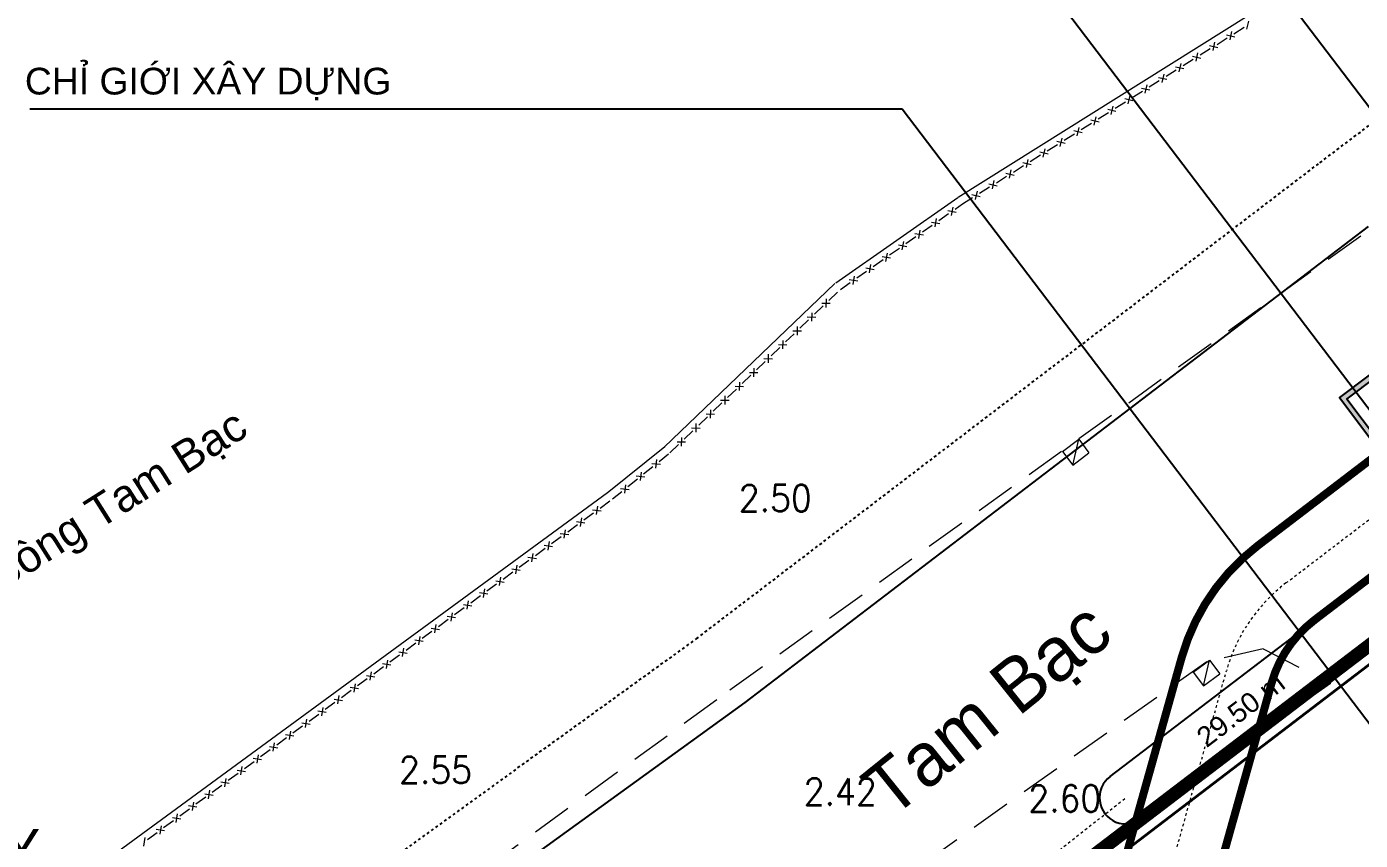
# Model space of a CAD drawing. Header units: millimetres. Extents: x 583747 to 596416, y 2304962 to 2309584.
# Drawn here: x 595599.4 to 595649.34, y 2307319.92 to 2307350.37 of the extents above; entities that cross this region are included whole.
import ezdxf
from ezdxf import colors
from ezdxf.entities.mleader import LeaderData, LeaderLine
from ezdxf.enums import TextEntityAlignment as Align
from ezdxf.math import Vec2, Vec3
from ezdxf.xclip import XClip

# ---------------------------------------------------------------- set-up
doc = ezdxf.new("R2010")
doc.units = ezdxf.units.MM
doc.set_wipeout_variables(frame=1)
for name, pattern in [('DASH', [0.35, 0.25, -0.1]), ('DASH2-1', [3, 2, -1]), ('DASHDOT', [1, 0.5, -0.25, 0, -0.25]), ('DASHED', [4.5, 3, -1.5]), ('HIDDEN', [0.375, 0.25, -0.125]), ('{Long Duong}', [2.3, 1.5, -0.8])]:
    doc.linetypes.add(name, pattern=pattern)
for name, color, linetype in [('A-ANNO-ROOM GEN', 50, 'Continuous'), ('A-PLOT LINE', 6, 'DASHDOT'), ('AFP-KERB-LINE', 2, 'Continuous'), ('KT-Vat lieu', 250, 'Continuous'), ('Xref_ST_MBDV Cot vach 30.7.2022$0$Xref_ST_MBDV Cot vach 30.7.2022|Xref_ST_MBDV Cot vach 30.7.2022|Xref_ST_MBDV Cot vach 30.7.2022|Xref_ST_MBDV Cot vach 30.7.2022|A-CORE-OTLN', 2, 'Continuous')]:
    doc.layers.add(name, color=color, linetype=linetype)
for name, color, linetype, lineweight in [('Code Cao do', 7, 'Continuous', 0), ('duong chua chay', 1, 'Continuous', 15), ('Duong RG Thua', 7, 'Continuous', 0), ('Ghi chu nha', 7, 'Continuous', 0), ('KT-Chu viet', 255, 'Continuous', 20), ('KT-DV2', 7, 'Continuous', 15), ('KT-NEN', 250, 'Continuous', 0), ('KT-Net khuat', 8, 'HIDDEN', 18), ('KT-TMB', 7, 'Continuous', 0), ('KT_lo dat', 1, 'Continuous', 40), ('Level 15', 7, 'Continuous', 0), ('Long Duong_ Phan Cach chat lieu rair mat', 7, 'Continuous', 0), ('moc', 7, 'Continuous', 0), ('đường pccc', 6, 'Continuous', 13)]:
    doc.layers.add(name, color=color, linetype=linetype, lineweight=lineweight)
doc.styles.add('font unicode ccu', font='arial.ttf')
doc.styles.add('Gothic', font='GOTHIC.TTF')
doc.styles.get("Standard").update_dxf_attribs({"font": 'arial.ttf'})
doc.styles.add('Style-.VnArial', font='')
doc.styles.add('Style-STANDARD', font='STANDARD.shx')
doc.styles.add('VnAvantH', font='')
doc.styles.get('Style-.VnArial').set_extended_font_data('.VnArial')
doc.styles.get('VnAvantH').set_extended_font_data('.VnAvantH')
doc.dimstyles.new('ISO-25', dxfattribs={"dimtxt": 2.5, "dimasz": 2.5, "dimexe": 1.25, "dimexo": 0.625, "dimtad": 1, "dimtxsty": 'Standard', "dimcen": 2.5, "dimadec": 0, "dimazin": 0, "dimtfac": 1, "dimtmove": 0, "dimatfit": 3, "dimfxl": 0, "dimarcsym": 0})

# ---------------------------------------------------------------- blocks, each defined once
blk = doc.blocks.new('wwww1')
at = {"layer": 'Duong RG Thua', "color": 3, "lineweight": 0}
for p, q in [((595634.114, 2307344.031), (595651.915, 2307355.185)), ((595629.53, 2307340.824), (595634.102, 2307344.023)), ((595623.109, 2307334.677), (595629.494, 2307340.795)), ((595620.977, 2307332.971), (595623.129, 2307334.695)), ((595601.16, 2307318.466), (595620.988, 2307332.979))]:
    blk.add_line(p, q, dxfattribs=at)
at = {"layer": 'Duong RG Thua', "color": 7, "linetype": 'Continuous', "lineweight": 0}
for p, q in [((595644.988, 2307350.623), (595644.917, 2307350.313)), ((595643.807, 2307349.75), (595644.188, 2307349.989)), ((595644.162, 2307350.106), (595644.472, 2307350.034)), ((595644.353, 2307350.225), (595644.281, 2307349.915)), ((595644.442, 2307350.148), (595644.824, 2307350.387)), ((595643.171, 2307349.352), (595643.553, 2307349.591)), ((595643.526, 2307349.708), (595643.837, 2307349.636)), ((595643.717, 2307349.827), (595643.646, 2307349.517)), ((595642.446, 2307349.031), (595642.374, 2307348.72)), ((595642.536, 2307348.954), (595642.917, 2307349.193)), ((595642.891, 2307349.31), (595643.201, 2307349.238)), ((595643.082, 2307349.429), (595643.01, 2307349.119)), ((595641.62, 2307348.513), (595641.93, 2307348.441)), ((595641.811, 2307348.632), (595641.739, 2307348.322)), ((595641.9, 2307348.555), (595642.282, 2307348.794)), ((595642.255, 2307348.911), (595642.565, 2307348.84)), ((595640.629, 2307347.759), (595641.011, 2307347.998)), ((595640.984, 2307348.115), (595641.294, 2307348.043)), ((595641.175, 2307348.234), (595641.103, 2307347.924)), ((595641.265, 2307348.157), (595641.646, 2307348.396)), ((595639.994, 2307347.361), (595640.375, 2307347.6)), ((595640.349, 2307347.717), (595640.659, 2307347.645)), ((595640.54, 2307347.836), (595640.468, 2307347.526)), ((595639.269, 2307347.039), (595639.197, 2307346.729)), ((595639.358, 2307346.963), (595639.739, 2307347.201)), ((595639.713, 2307347.318), (595640.023, 2307347.247)), ((595639.904, 2307347.438), (595639.832, 2307347.127)), ((595638.442, 2307346.522), (595638.752, 2307346.45)), ((595638.633, 2307346.641), (595638.561, 2307346.331)), ((595638.723, 2307346.564), (595639.104, 2307346.803)), ((595639.078, 2307346.92), (595639.388, 2307346.848)), ((595637.452, 2307345.768), (595637.833, 2307346.007)), ((595637.806, 2307346.124), (595638.117, 2307346.052)), ((595637.997, 2307346.243), (595637.926, 2307345.933)), ((595638.087, 2307346.166), (595638.468, 2307346.405)), ((595636.816, 2307345.37), (595637.197, 2307345.609)), ((595637.171, 2307345.725), (595637.481, 2307345.654)), ((595637.362, 2307345.845), (595637.29, 2307345.534)), ((595636.091, 2307345.048), (595636.019, 2307344.738)), ((595636.18, 2307344.971), (595636.562, 2307345.21)), ((595636.535, 2307345.327), (595636.846, 2307345.256)), ((595636.726, 2307345.446), (595636.655, 2307345.136)), ((595635.264, 2307344.531), (595635.574, 2307344.459)), ((595635.455, 2307344.65), (595635.384, 2307344.34)), ((595635.545, 2307344.573), (595635.926, 2307344.812)), ((595635.9, 2307344.929), (595636.21, 2307344.857)), ((595634.274, 2307343.777), (595634.655, 2307344.016)), ((595634.629, 2307344.133), (595634.939, 2307344.061)), ((595634.82, 2307344.252), (595634.748, 2307343.942)), ((595634.909, 2307344.175), (595635.291, 2307344.414)), ((595633.726, 2307343.531), (595634.039, 2307343.475)), ((595633.91, 2307343.66), (595633.854, 2307343.347)), ((595634.004, 2307343.588), (595634.274, 2307343.777)), ((595632.775, 2307342.728), (595633.143, 2307342.986)), ((595633.111, 2307343.101), (595633.424, 2307343.045)), ((595633.296, 2307343.23), (595633.24, 2307342.917)), ((595633.389, 2307343.158), (595633.758, 2307343.416)), ((595632.16, 2307342.298), (595632.529, 2307342.556)), ((595632.496, 2307342.671), (595632.81, 2307342.616)), ((595632.681, 2307342.8), (595632.625, 2307342.487)), ((595631.545, 2307341.868), (595631.914, 2307342.126)), ((595631.882, 2307342.242), (595632.195, 2307342.186)), ((595632.067, 2307342.37), (595632.011, 2307342.057)), ((595630.837, 2307341.511), (595630.782, 2307341.197)), ((595630.931, 2307341.438), (595631.3, 2307341.696)), ((595631.267, 2307341.812), (595631.581, 2307341.756)), ((595631.452, 2307341.94), (595631.396, 2307341.627)), ((595630.223, 2307341.081), (595630.167, 2307340.767)), ((595630.316, 2307341.008), (595630.685, 2307341.266)), ((595630.653, 2307341.382), (595630.966, 2307341.326)), ((595629.702, 2307340.579), (595630.07, 2307340.837)), ((595630.038, 2307340.952), (595630.352, 2307340.896)), ((595629.008, 2307340.07), (595629.326, 2307340.063)), ((595629.17, 2307340.226), (595629.163, 2307339.907)), ((595629.274, 2307340.168), (595629.599, 2307340.48)), ((595628.466, 2307339.551), (595628.784, 2307339.544)), ((595628.629, 2307339.707), (595628.622, 2307339.388)), ((595628.732, 2307339.65), (595629.057, 2307339.961)), ((595627.924, 2307339.032), (595628.243, 2307339.025)), ((595628.087, 2307339.188), (595628.08, 2307338.869)), ((595628.191, 2307339.131), (595628.516, 2307339.442)), ((595627.383, 2307338.513), (595627.701, 2307338.506)), ((595627.546, 2307338.669), (595627.538, 2307338.351)), ((595627.649, 2307338.612), (595627.974, 2307338.923)), ((595626.841, 2307337.995), (595627.16, 2307337.987)), ((595627.004, 2307338.15), (595626.997, 2307337.832)), ((595627.108, 2307338.093), (595627.432, 2307338.404)), ((595626.463, 2307337.631), (595626.455, 2307337.313)), ((595626.566, 2307337.574), (595626.891, 2307337.885)), ((595625.921, 2307337.112), (595625.914, 2307336.794)), ((595626.024, 2307337.055), (595626.349, 2307337.367)), ((595626.3, 2307337.476), (595626.618, 2307337.468)), ((595625.38, 2307336.593), (595625.372, 2307336.275)), ((595625.483, 2307336.536), (595625.808, 2307336.848)), ((595625.758, 2307336.957), (595626.077, 2307336.949)), ((595624.838, 2307336.075), (595624.831, 2307335.756)), ((595624.941, 2307336.017), (595625.266, 2307336.329)), ((595625.217, 2307336.438), (595625.535, 2307336.431)), ((595624.296, 2307335.556), (595624.289, 2307335.237)), ((595624.4, 2307335.499), (595624.725, 2307335.81)), ((595624.675, 2307335.919), (595624.994, 2307335.912)), ((595623.755, 2307335.037), (595623.748, 2307334.718)), ((595623.858, 2307334.98), (595624.183, 2307335.291)), ((595624.134, 2307335.4), (595624.452, 2307335.393)), ((595623.317, 2307334.461), (595623.642, 2307334.772)), ((595623.592, 2307334.881), (595623.91, 2307334.874)), ((595622.647, 2307334.069), (595622.963, 2307334.034)), ((595622.823, 2307334.21), (595622.787, 2307333.893)), ((595622.921, 2307334.144), (595623.272, 2307334.425)), ((595622.062, 2307333.6), (595622.378, 2307333.565)), ((595622.238, 2307333.741), (595622.202, 2307333.424)), ((595622.335, 2307333.675), (595622.687, 2307333.956)), ((595621.165, 2307332.737), (595621.516, 2307333.018)), ((595621.476, 2307333.131), (595621.793, 2307333.096)), ((595621.652, 2307333.272), (595621.617, 2307332.955)), ((595621.75, 2307333.206), (595622.101, 2307333.487)), ((595620.704, 2307332.399), (595621.067, 2307332.665)), ((595620.004, 2307332.027), (595619.955, 2307331.712)), ((595620.099, 2307331.957), (595620.462, 2307332.222)), ((595620.427, 2307332.337), (595620.742, 2307332.288)), ((595620.609, 2307332.47), (595620.56, 2307332.155)), ((595619.399, 2307331.584), (595619.349, 2307331.269)), ((595619.494, 2307331.514), (595619.857, 2307331.779)), ((595619.822, 2307331.894), (595620.136, 2307331.845)), ((595618.612, 2307331.008), (595618.926, 2307330.959)), ((595618.793, 2307331.141), (595618.744, 2307330.826)), ((595618.888, 2307331.071), (595619.251, 2307331.336)), ((595619.217, 2307331.451), (595619.531, 2307331.402)), ((595618.006, 2307330.565), (595618.321, 2307330.516)), ((595618.188, 2307330.698), (595618.139, 2307330.383)), ((595618.283, 2307330.628), (595618.646, 2307330.893)), ((595617.073, 2307329.742), (595617.436, 2307330.007)), ((595617.401, 2307330.122), (595617.716, 2307330.073)), ((595617.583, 2307330.255), (595617.534, 2307329.94)), ((595617.678, 2307330.185), (595618.041, 2307330.45)), ((595616.468, 2307329.299), (595616.831, 2307329.564)), ((595616.796, 2307329.679), (595617.11, 2307329.63)), ((595616.978, 2307329.812), (595616.929, 2307329.497)), ((595615.862, 2307328.856), (595616.225, 2307329.121)), ((595616.191, 2307329.236), (595616.505, 2307329.187)), ((595616.373, 2307329.369), (595616.323, 2307329.054)), ((595615.257, 2307328.413), (595615.62, 2307328.678)), ((595615.586, 2307328.793), (595615.9, 2307328.744)), ((595615.767, 2307328.926), (595615.718, 2307328.611)), ((595614.557, 2307328.04), (595614.508, 2307327.725)), ((595614.652, 2307327.97), (595615.015, 2307328.235)), ((595614.98, 2307328.35), (595615.295, 2307328.301)), ((595615.162, 2307328.483), (595615.113, 2307328.168)), ((595613.952, 2307327.597), (595613.903, 2307327.282)), ((595614.047, 2307327.527), (595614.41, 2307327.792)), ((595614.375, 2307327.907), (595614.69, 2307327.858)), ((595613.165, 2307327.021), (595613.479, 2307326.972)), ((595613.347, 2307327.154), (595613.297, 2307326.839)), ((595613.442, 2307327.084), (595613.805, 2307327.349)), ((595613.77, 2307327.464), (595614.085, 2307327.415)), ((595612.56, 2307326.578), (595612.874, 2307326.529)), ((595612.741, 2307326.711), (595612.692, 2307326.396)), ((595612.836, 2307326.641), (595613.199, 2307326.906)), ((595611.626, 2307325.755), (595611.989, 2307326.02)), ((595611.954, 2307326.135), (595612.269, 2307326.086)), ((595612.136, 2307326.268), (595612.087, 2307325.953)), ((595612.231, 2307326.198), (595612.594, 2307326.463)), ((595611.021, 2307325.312), (595611.384, 2307325.577)), ((595611.349, 2307325.692), (595611.664, 2307325.643)), ((595611.531, 2307325.825), (595611.482, 2307325.51)), ((595610.416, 2307324.869), (595610.779, 2307325.134)), ((595610.744, 2307325.249), (595611.059, 2307325.2)), ((595610.926, 2307325.382), (595610.877, 2307325.067)), ((595609.81, 2307324.426), (595610.174, 2307324.691)), ((595610.139, 2307324.806), (595610.453, 2307324.757)), ((595610.321, 2307324.939), (595610.271, 2307324.624)), ((595609.11, 2307324.053), (595609.061, 2307323.738)), ((595609.205, 2307323.983), (595609.568, 2307324.248)), ((595609.534, 2307324.363), (595609.848, 2307324.314)), ((595609.715, 2307324.496), (595609.666, 2307324.181)), ((595608.505, 2307323.61), (595608.456, 2307323.295)), ((595608.6, 2307323.54), (595608.963, 2307323.806)), ((595608.928, 2307323.92), (595609.243, 2307323.871)), ((595607.718, 2307323.034), (595608.033, 2307322.985)), ((595607.9, 2307323.167), (595607.851, 2307322.852)), ((595607.995, 2307323.097), (595608.358, 2307323.363)), ((595608.323, 2307323.477), (595608.638, 2307323.428)), ((595607.113, 2307322.591), (595607.427, 2307322.542)), ((595607.295, 2307322.724), (595607.246, 2307322.409)), ((595607.39, 2307322.654), (595607.753, 2307322.92)), ((595606.179, 2307321.768), (595606.542, 2307322.034)), ((595606.508, 2307322.148), (595606.822, 2307322.099)), ((595606.689, 2307322.281), (595606.64, 2307321.966)), ((595606.784, 2307322.211), (595607.148, 2307322.477)), ((595605.574, 2307321.325), (595605.937, 2307321.591)), ((595605.902, 2307321.705), (595606.217, 2307321.656)), ((595606.084, 2307321.838), (595606.035, 2307321.523)), ((595604.969, 2307320.882), (595605.332, 2307321.148)), ((595605.297, 2307321.262), (595605.612, 2307321.213)), ((595605.479, 2307321.395), (595605.43, 2307321.08)), ((595604.269, 2307320.509), (595604.22, 2307320.194)), ((595604.364, 2307320.439), (595604.727, 2307320.705)), ((595604.692, 2307320.819), (595605.007, 2307320.77)), ((595604.874, 2307320.952), (595604.825, 2307320.637)), ((595603.664, 2307320.066), (595603.614, 2307319.751)), ((595603.758, 2307319.996), (595604.122, 2307320.262)), ((595604.087, 2307320.376), (595604.401, 2307320.327))]:
    blk.add_line(p, q, dxfattribs=at)
at = {"layer": 'Duong RG Thua', "color": 7, "lineweight": 0}
for p, q in [((595638.019, 2307334.516), (595638.63, 2307334.973)), ((595638.019, 2307334.516), (595638.402, 2307334.003)), ((595638.402, 2307334.003), (595638.63, 2307334.973)), ((595638.63, 2307334.973), (595639.013, 2307334.461)), ((595638.402, 2307334.003), (595639.013, 2307334.461)), ((595642.914, 2307326.253), (595643.525, 2307326.71)), ((595643.297, 2307325.741), (595643.525, 2307326.71)), ((595643.525, 2307326.71), (595643.908, 2307326.198)), ((595642.914, 2307326.253), (595643.297, 2307325.741)), ((595643.297, 2307325.741), (595643.908, 2307326.198))]:
    blk.add_line(p, q, dxfattribs=at)
at = {"layer": 'Long Duong_ Phan Cach chat lieu rair mat', "color": 4, "linetype": '{Long Duong}', "lineweight": 0}
for p, q in [((595625.564, 2307325.594), (595656.018, 2307347.501)), ((595645.536, 2307327.128), (595643.429, 2307326.647)), ((595645.536, 2307327.128), (595648.062, 2307325.837)), ((595643.429, 2307326.647), (595629.823, 2307316.961)), ((595590.411, 2307299.955), (595625.564, 2307325.594)), ((595648.062, 2307325.837), (595623.867, 2307308.644))]:
    blk.add_line(p, q, dxfattribs=at)
at = {"layer": 'Code Cao do', "color": 6, "linetype": 'Continuous', "lineweight": 0, "style": 'Style-STANDARD'}
for s, p in [('2.50', (595625.899, 2307332.768)), ('2.55', (595613.176, 2307322.598)), ('2.42', (595628.332, 2307321.784))]:
    blk.add_text(s, height=1, rotation=359.9973, dxfattribs=at).set_placement(p, align=Align.MIDDLE_LEFT)
at = {"layer": 'Code Cao do', "color": 212, "linetype": 'Continuous', "lineweight": 0, "style": 'Style-STANDARD'}
blk.add_text('2.60', height=1, rotation=359.9973, dxfattribs=at).set_placement((595636.741, 2307321.527), align=Align.MIDDLE_LEFT)
at = {"layer": 'Ghi chu nha', "color": 7, "linetype": 'Continuous', "lineweight": 0, "style": 'Style-.VnArial'}
blk.add_text('S«ng Tam B¹c', height=1.2, rotation=32.3299, dxfattribs=at).set_placement((595602.596, 2307332.708), align=Align.MIDDLE_CENTER)
blk = doc.blocks.new('NEN')
at = {"layer": 'Level 15', "color": 240, "linetype": 'DASH', "lineweight": 13, "ltscale": 5, "true_color": 0xed1f24, "const_width": 0.5, "flags": 128}
blk.add_lwpolyline([(595682.634, 2307317.629), (595677.108, 2307338.736), (595668.702, 2307341.648), (595657.199, 2307332.945), (595633.733, 2307315.075), (595610.101, 2307298.024, 0.685011), (595643.311, 2307173.379), (595664.098, 2307171.161), (595705.748, 2307172.441), (595712.065, 2307180.508), (595682.634, 2307317.629)], format="xyb", close=True, dxfattribs=at)
at = {"layer": 'moc', "color": 7, "linetype": 'Continuous', "lineweight": 0, "style": 'Style-.VnArial'}
blk.add_text('29.50 m', height=0.75, rotation=37.2912, dxfattribs=at).set_placement((595644.86, 2307324.806), align=Align.MIDDLE_CENTER)
blk = doc.blocks.new('PLOT')
at = {"layer": 'A-PLOT LINE', "color": 251}
for p, q in [((3496449, 1307708), (3505442, 1321641)), ((3480604, 1282987), (3496444, 1307700)), ((3480625, 1283020), (3454001, 1243754)), ((3480625, 1283020), (3454001, 1243754)), ((3480625, 1283020), (3454001, 1243754)), ((3480625, 1283020), (3454001, 1243754))]:
    blk.add_line(p, q, dxfattribs=at)
blk = doc.blocks.new('DV')
at = {"layer": 'AFP-KERB-LINE'}
for p, q in [((564203, 192388), (587540, 210193)), ((564203, 192388), (587540, 210193)), ((577874, 189612), (593896, 201835)), ((581928, 192704), (593896, 201835)), ((579071, 188056), (593812, 199262)), ((536577, 172419), (564203, 192388))]:
    blk.add_line(p, q, dxfattribs=at)
blk.add_arc((578457, 188822), 982, 126.3842, 308.7619, dxfattribs=at)
ref = blk.add_blockref('PLOT', (-3147123, 179596, 0), dxfattribs=dict(rotation=340.0000000045929))
XClip(ref).set_block_clipping_path([(3437700.5976729654, 868981.9081885163), (3912891.8375199828, 1041937.3750337446), (3715693.8178756535, 1583734.481302836), (3240502.5780286361, 1410779.0144576086)])
at = {"layer": 'A-ANNO-ROOM GEN', "insert": (568418, 189569), "char_height": 2003.91, "width": 202631.34, "attachment_point": 1, "rotation": 38.8095, "style": 'Gothic'}
blk.add_mtext('Tam B{\\fArial|b0|i0|c0|p34;ạ}c', dxfattribs=at)
blk = doc.blocks.new('WWWWW11')
blk.add_wipeout([(596146.362, 2307305.657), (596147.829, 2307304.045), (596150.763, 2307303.382), (596162.049, 2307307.518), (596165.405, 2307309.519), (596173.356, 2307319.154), (596178.232, 2307322.038), (596181.416, 2307323.063), (596186.008, 2307323.59), (596189.904, 2307323.212), (596195.094, 2307321.438), (596198.037, 2307319.633), (596200.809, 2307317.333), (596204.31, 2307315.649), (596207.249, 2307314.98), (596210.789, 2307314.605), (596216.55, 2307315.16), (596219.13, 2307316.01), (596221.679, 2307317.1), (596224.911, 2307319.135), (596227.541, 2307321.466), (596238.173, 2307359.289), (596238.097, 2307360.41), (596237.72, 2307361.81), (596230.656, 2307391.559), (596229.984, 2307392.889), (596228.821, 2307394.084), (596227.287, 2307394.871), (596225.359, 2307395.106), (596223.868, 2307394.789), (596222.62, 2307394.116), (596221.017, 2307393.023), (596208.485, 2307382.634), (596207.441, 2307381.454), (596206.716, 2307380.054), (596206.42, 2307378.99), (596200.967, 2307359.539), (596199.798, 2307357.479), (596198.425, 2307356.46), (596196.218, 2307355.939), (596194.42, 2307356.28), (596193.241, 2307356.939), (596186.171, 2307362.732), (596184.792, 2307363.128), (596182.731, 2307363.47), (596180.723, 2307362.767), (596178.244, 2307360.976), (596163.216, 2307342.826), (596149.958, 2307326.671), (596148.579, 2307323.551), (596147.86, 2307321.002), (596147.222, 2307318.293), (596146.577, 2307314.761), (596146.178, 2307311.632), (596145.949, 2307308.648), (596145.977, 2307306.714)]).translate(0, 0, -0.044)
blk = doc.blocks.new('A$C742103E6')
at = {"layer": 'KT-Vat lieu'}
for points in [[(-2000, 11800), (-2000, 12000), (0, 12000), (0, -4000), (-6000, -4000), (-6000, 12000), (-4000, 12000), (-4000, 11800), (-5800, 11800), (-5800, -3800), (-200, -3800), (-200, 11800)], [(-2250, 12000), (-3000, 11250), (-3750, 12000)]]:
    blk.add_hatch(color=6, dxfattribs=at).paths.add_polyline_path(points)
at = {"color": 6}
blk.add_lwpolyline([(-5800, 11800), (-200, 11800), (-200, -3800), (-5800, -3800)], close=True, dxfattribs=at)
at = {"layer": 'KT-Vat lieu', "color": 6}
for p, q in [((-4000, 12000), (-4000, 11800)), ((-2000, 11800), (-2000, 12000))]:
    blk.add_line(p, q, dxfattribs=at)
for points in [[(-4000, 12000), (-6000, 12000), (-6000, -4000), (0, -4000), (0, 12000), (-2000, 12000)], [(-4000, 11800), (-5800, 11800), (-5800, -3800), (-200, -3800), (-200, 11800), (-2000, 11800)]]:
    blk.add_lwpolyline(points, dxfattribs=at)
blk.add_lwpolyline([(-2250, 12000), (-3000, 11250), (-3750, 12000)], close=True, dxfattribs=at)
at = {"layer": 'KT-Chu viet', "color": 6, "insert": (-4732, 9748, 74), "char_height": 1000, "width": 10535.88, "attachment_point": 3, "rotation": 90, "style": 'VnAvantH'}
blk.add_mtext('{\\W0.6;CHç §ç XE PHßNG CH¸Y\\P6mx16m}', dxfattribs=at)
blk = doc.blocks.new('duong pccc')
at = {"layer": 'KT-Net khuat'}
blk.add_line((11410735, 1151866, 0), (11426552, 1164342), dxfattribs=at)
at = {"layer": 'đường pccc', "linetype": 'DASH2-1', "const_width": 300, "elevation": 0}
blk.add_lwpolyline([(11374680, 1115183), (11387824, 1131220, 0.152906), (11390586, 1137615, -0.183932), (11395774, 1147349), (11405213, 1154172, -0.341818), (11415002, 1153850), (11417161, 1152063, 0.542761), (11424364, 1154314), (11428640, 1169568, -0.162861), (11431490, 1173769), (11439897, 1180183), (11449074, 1187138, -0.532586), (11470269, 1179871), (11473394, 1167964), (11480364, 1136953), (11481704, 1130736, -0.43279), (11473830, 1119340, 0.294471), (11468950, 1115042), (11465596, 1103199, -0.194498)], format="xyb", dxfattribs=at)
at = {"layer": 'đường pccc', "linetype": 'DASH2-1', "elevation": 0}
for points, format in [([(11375953, 1113976), (11389164, 1130095, 0.152096), (11392324, 1137412, -0.18214), (11396866, 1145979), (11406238, 1152754, -0.341818), (11413886, 1152503), (11416045, 1150715, 0.542761), (11426049, 1153842), (11430325, 1169095, -0.162861), (11432552, 1172378), (11440957, 1178790), (11450131, 1185743, -0.532469), (11468578, 1179422), (11471693, 1167550), (11478655, 1136577), (11479993, 1130368, -0.43279), (11473570, 1121071, 0.294471), (11467266, 1115519), (11463912, 1103676, -0.194498)], "xyb"), ([(11377229, 1112772, 300, 300, 0), (11390505, 1128971, 300, 300, 0.151411), (11394062, 1137208, 300, 300, 0), (11394062, 1137208, 300, 300, -0.179997), (11397963, 1144612, 300, 300, 0), (11407264, 1151335, 300, 300, -0.341818), (11412770, 1151155, 300, 300, 0), (11414929, 1149367, 300, 300, 0.542761), (11427734, 1153369, 300, 300, 0), (11432010, 1168623, 300, 300, -0.162861), (11433613, 1170986, 300, 300, 0), (11442016, 1177397, 300, 300, 0), (11451188, 1184349, 300, 300, -0.532322), (11466886, 1178973, 300, 300, 0), (11469993, 1167136, 300, 300, 0), (11476946, 1136200, 300, 300, 0), (11478283, 1129999, 300, 300, -0.43279), (11473310, 1122801, 300, 300, 0.294471), (11465582, 1115996, 300, 300, 0), (11462228, 1104152, 300, 300, -0.194498)], "xyseb")]:
    blk.add_lwpolyline(points, format=format, dxfattribs=at)
at = {"layer": 'đường pccc', "extrusion": (-0.000125787, -9.45643e-05, 1), "rotation": 306.9587872780305}
blk.add_blockref('A$C742103E6', (11441355, 1176924, -1552), dxfattribs=at)
ml = blk.add_multileader_mtext('Standard')
ml.set_content('HƯỚNG TIẾP CẬN XE PHÒNG CHÁY', color=256)
ml.set_leader_properties()
ml.build(insert=Vec2(0, 0))
ml.multileader.update_dxf_attribs({"arrow_head_size": 2000})
ctx = ml.context
ctx.base_point, ctx.char_height, ctx.arrow_head_size, ctx.landing_gap_size, ctx.plane_origin = Vec3(11347555, 1162260, -2), 1500, 2000, 2000, Vec3(11395908, 1179844, -2)
ctx.text_align_type = 2
notes = []
notes.append((ctx, [(0, (1, 1, 0), (11395908, 1162260, -2), (-1, 0), 8000, [(0, [(11403820, 1153165, -2)], 0, [])])]))
ctx.mtext.insert, ctx.mtext.alignment, ctx.mtext.flow_direction = Vec3(11385908, 1163177, -2), 3, 5
for ctx, leaders in notes:
    for number, flags, end, landing, length, lines in leaders:
        leader = LeaderData()
        leader.index, (leader.has_last_leader_line, leader.has_dogleg_vector, leader.attachment_direction) = number, flags
        leader.last_leader_point, leader.dogleg_vector, leader.dogleg_length = Vec3(end), Vec3(landing), length
        for number, points, colour, breaks in lines:
            line = LeaderLine()
            line.index, line.vertices, line.color, line.breaks = number, Vec3.list(points), colors.encode_raw_color(colour), breaks
            leader.lines.append(line)
        ctx.leaders.append(leader)

msp = doc.modelspace()

# ---------------------------------------------------------------- block references
at = {"layer": 'KT-DV2', "xscale": 0.001, "yscale": 0.001, "zscale": 0.001}
msp.add_blockref('DV', (595062.1, 2307132.692), dxfattribs=at)

# ---------------------------------------------------------------- next in the draw order: block references
at = {"layer": 'KT-NEN', "lineweight": 0}
msp.add_blockref('wwww1', (0.167, -0.045, -0.002), dxfattribs=at)

# ---------------------------------------------------------------- next in the draw order: linework, layer by layer
at = {"layer": 'Xref_ST_MBDV Cot vach 30.7.2022$0$Xref_ST_MBDV Cot vach 30.7.2022|Xref_ST_MBDV Cot vach 30.7.2022|Xref_ST_MBDV Cot vach 30.7.2022|Xref_ST_MBDV Cot vach 30.7.2022|A-CORE-OTLN', "color": 6, "linetype": 'DASHED', "const_width": 0.1}
msp.add_lwpolyline([(595711.615, 2307180.682), (595682.12, 2307317.513), (595677.997, 2307333.206), (595663.776, 2307337.224), (595657.539, 2307332.497), (595634.085, 2307314.603), (595628.122, 2307310.293), (595626.65, 2307307.008), (595622.546, 2307304.041), (595618.965, 2307303.673), (595610.462, 2307297.527), (595608.235, 2307295.829), (595606.079, 2307294.043), (595603.998, 2307292.169), (595601.995, 2307290.213), (595600.074, 2307288.176), (595598.237, 2307286.062)], dxfattribs=at)

# ---------------------------------------------------------------- next in the draw order: block references
at = {"layer": 'duong chua chay', "xscale": 0.001, "yscale": 0.001, "zscale": 0.001}
msp.add_blockref('duong pccc', (584214.004, 2306157.171), dxfattribs=at)
at = {"layer": 'KT_lo dat'}
msp.add_blockref('NEN', (0, 0), dxfattribs=at)

# ---------------------------------------------------------------- next in the draw order: texts
at = {"style": 'font unicode ccu'}
msp.add_text('CHỈ GIỚI XÂY DỰNG', height=1, dxfattribs=at).set_placement((595599.334, 2307347.828, 0))

# ---------------------------------------------------------------- next in the draw order: leaders
at = {"layer": 'KT-Chu viet'}
for points, override in [([(595667.75, 2307336.101, 0), (595649.219, 2307360.687, 0), (595599.522, 2307360.687, 0)], {"dimasz": 2, "dimtad": 0, "dimzin": 0, "dimfxl": 4, "dimtfill": 1, "dimarcsym": 2}), ([(595659.375, 2307334.588, 0), (595643.066, 2307356.036, 0), (595599.418, 2307356.036, 0)], {"dimasz": 2, "dimtad": 0, "dimzin": 0, "dimfxl": 4, "dimtfill": 1, "dimarcsym": 2}), ([(595653.915, 2307330.444), (595636.902, 2307352.821), (595599.542, 2307352.821)], {"dimasz": 2, "dimtad": 0, "dimzin": 0, "dimfxl": 4, "dimtfill": 1, "dimarcsym": 2}), ([(595651.879, 2307321.379), (595632.182, 2307347.284), (595599.517, 2307347.284)], {"dimasz": 2, "dimgap": 0.625, "dimtad": 0, "dimzin": 0, "dimfxl": 4, "dimtfill": 1, "dimarcsym": 2})]:
    msp.add_leader(points, dimstyle='ISO-25', override=override, dxfattribs=at)

# ---------------------------------------------------------------- next in the draw order: block references
at = {"layer": 'KT-TMB'}
msp.add_blockref('WWWWW11', (-557.482, -63.188, 0.042), dxfattribs=at)

doc.saveas('drawing.dxf')
